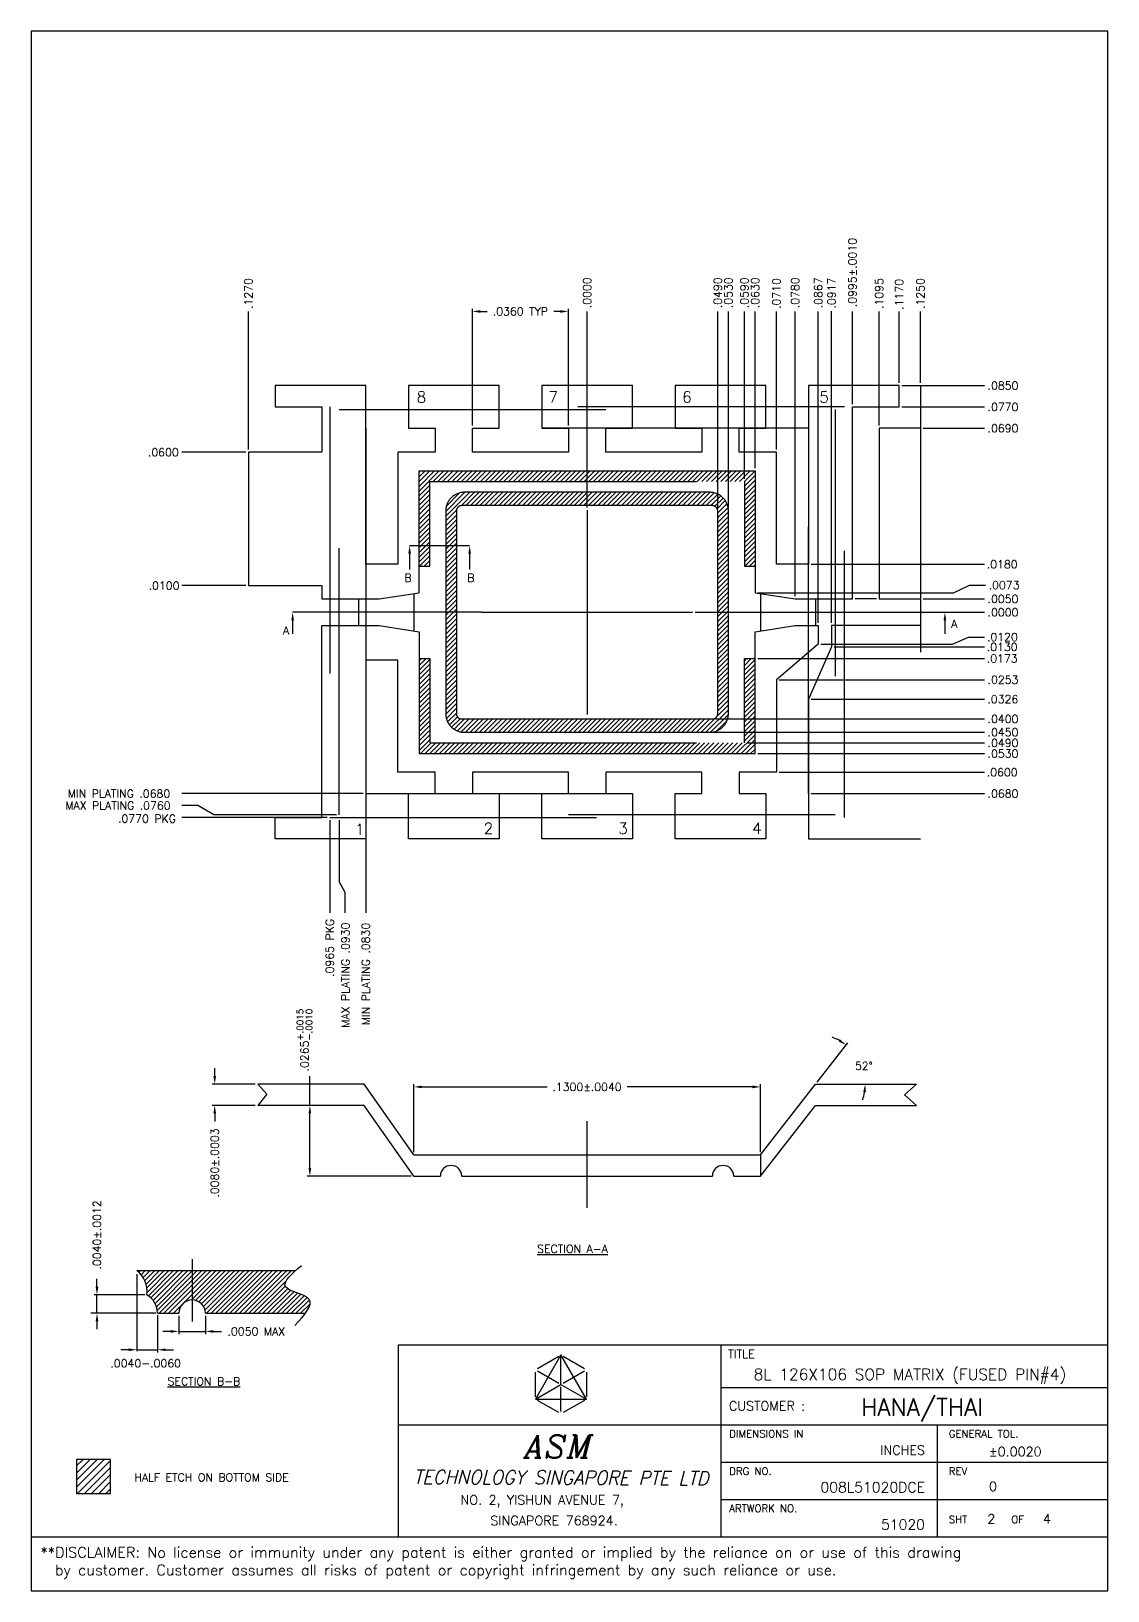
# Model space of a CAD drawing. Extents: x -157.97 to -150.87, y 83.46 to 88.17.
# Drawn here: x -154.663 to -154.259, y 87.584 to 88.169 of the extents above; entities that cross this region are included whole.
import ezdxf
from ezdxf.enums import TextEntityAlignment as Align

# ---------------------------------------------------------------- set-up
doc = ezdxf.new("R2010")
doc.units = 0
doc.header["$LTSCALE"] = 0.04
doc.header["$MEASUREMENT"] = 0
doc.linetypes.add('CENTER2', pattern=[1.125, 0.75, -0.125, 0.125, -0.125])
doc.linetypes.add('HIDDEN2', pattern=[0.1875, 0.125, -0.0625])
doc.layers.add('2', color=7, linetype='CONTINUOUS')
doc.layers.add('2D', color=4, linetype='CONTINUOUS')
doc.styles.add('ABC', font='ITALIC')
doc.styles.add('SIMPLEX', font='SIMPLEX.shx')
doc.styles.get("Standard").update_dxf_attribs({"font": 'SIMPLEX', "height": 3})

msp = doc.modelspace()

# ---------------------------------------------------------------- hatches: boundary and pattern name
at = {"layer": '2'}
h = msp.add_hatch(dxfattribs=at)
h.set_pattern_fill('ANSI31', color=4, scale=0.01, style=0)
h.set_pattern_definition([(45, (-154.4706188, 87.9508016), (-0.0008838835, 0.0008838835), [])])
h.paths.add_polyline_path([(-154.60253, 87.70411), (-154.62329, 87.70411, -0.269288), (-154.61953, 87.69504, -0.267949), (-154.61553, 87.68811), (-154.60753, 87.68811, -0.414214), (-154.60253, 87.69311)])
edge = h.paths.add_edge_path()
edge.add_spline(control_points=[(-154.56004, 87.68811), (-154.55845, 87.69023), (-154.55642, 87.69492), (-154.57096, 87.69677), (-154.56643, 87.70175), (-154.56379, 87.70411)], knot_values=[0.004538, 0.004538, 0.004538, 0.004538, 0.011204, 0.021074, 0.028928, 0.028928, 0.028928, 0.028928], degree=3, periodic=0)
edge.add_line((-154.56379, 87.70411), (-154.60253, 87.70411))
edge.add_line((-154.60253, 87.70411), (-154.60253, 87.69311))
edge.add_arc((-154.60253, 87.68811), 0.005, 0, 90, ccw=False)
edge.add_line((-154.59753, 87.68811), (-154.56004, 87.68811))
at = {"layer": '2D'}
h = msp.add_hatch(dxfattribs=at)
h.set_pattern_fill('ANSI31', color=256, scale=0.01, style=0)
h.set_pattern_definition([(45, (-154.4544322, 87.6333906), (-0.0008838835, 0.0008838835), [])])
h.paths.add_polyline_path([(-154.51743, 87.93364), (-154.51343, 87.93364), (-154.51343, 87.90196), (-154.39543, 87.90196), (-154.39543, 87.93364), (-154.39143, 87.93364), (-154.39143, 87.89796), (-154.51743, 87.89796)])
edge = h.paths.add_edge_path()
edge.add_arc((-154.50043, 87.91296), 0.007, 180, 270)
edge.add_line((-154.50043, 87.90596), (-154.40843, 87.90596))
edge.add_arc((-154.40843, 87.91296), 0.007, 270, 360)
edge.add_line((-154.40143, 87.91296), (-154.40143, 87.98896))
edge.add_arc((-154.40843, 87.98896), 0.007, 0, 90)
edge.add_line((-154.40843, 87.99596), (-154.50043, 87.99596))
edge.add_arc((-154.50043, 87.98896), 0.007, 90, 180)
edge.add_line((-154.50743, 87.98896), (-154.50743, 87.91296))
edge = h.paths.add_edge_path(flags=16)
edge.add_arc((-154.50143, 87.98896), 0.002, 90, 180)
edge.add_line((-154.50343, 87.98896), (-154.50343, 87.91296))
edge.add_arc((-154.50143, 87.91296), 0.002, 180, 270)
edge.add_line((-154.50143, 87.91096), (-154.40743, 87.91096))
edge.add_arc((-154.40743, 87.91296), 0.002, 270, 360)
edge.add_line((-154.40543, 87.91296), (-154.40543, 87.98896))
edge.add_arc((-154.40743, 87.98896), 0.002, 360, 450)
edge.add_line((-154.40743, 87.99096), (-154.50143, 87.99096))
h.paths.add_polyline_path([(-154.51743, 87.96827), (-154.51743, 88.00396), (-154.39143, 88.00396), (-154.39143, 87.96827), (-154.39543, 87.96827), (-154.39543, 87.99996), (-154.51343, 87.99996), (-154.51343, 87.96827)])
h = msp.add_hatch(dxfattribs=at)
h.set_pattern_fill('ANSI31', color=256, scale=0.015, style=0)
h.set_pattern_definition([(45, (-154.4521913, 87.9570974), (-0.001325825, 0.001325825), [])])
h.paths.add_polyline_path([(-154.63316, 87.62058), (-154.63316, 87.63325), (-154.64584, 87.63325), (-154.64584, 87.62058)])

# ---------------------------------------------------------------- linework, layer by layer
at = {"layer": '2'}
for p, q in [((-154.53799, 87.77404), (-154.57792, 87.77404)), ((-154.51943, 87.74754), (-154.53799, 87.77404)), ((-154.38943, 87.74754), (-154.36873, 87.77404)), ((-154.36873, 87.77404), (-154.33095, 87.77404)), ((-154.53799, 87.76604), (-154.57792, 87.76604)), ((-154.51943, 87.73954), (-154.53799, 87.76604)), ((-154.38943, 87.73954), (-154.36873, 87.76604)), ((-154.36873, 87.76604), (-154.33095, 87.76604)), ((-154.51943, 87.74754), (-154.38943, 87.74754)), ((-154.51943, 87.73954), (-154.50943, 87.73954)), ((-154.50143, 87.73954), (-154.40743, 87.73954)), ((-154.39943, 87.73954), (-154.38943, 87.73954)), ((-154.62329, 87.70411), (-154.56379, 87.70411)), ((-154.61553, 87.68811), (-154.60753, 87.68811)), ((-154.59753, 87.68811), (-154.56004, 87.68811))]:
    msp.add_line(p, q, dxfattribs=at)
for points in [[(-154.42143, 88.03596), (-154.42143, 88.01996), (-154.41143, 88.01996), (-154.41143, 88.01096), (-154.44743, 88.01096), (-154.44743, 88.01996), (-154.43743, 88.01996), (-154.43743, 88.03596), (-154.47143, 88.03596), (-154.47143, 88.01996), (-154.46143, 88.01996), (-154.46143, 88.01096), (-154.49743, 88.01096), (-154.49743, 88.01996), (-154.48743, 88.01996), (-154.48743, 88.03596), (-154.52143, 88.03596), (-154.52143, 88.01996), (-154.51143, 88.01996), (-154.51143, 88.01096), (-154.52543, 88.01096), (-154.52543, 87.96896), (-154.53743, 87.96896), (-154.53743, 88.03596), (-154.57143, 88.03596), (-154.57143, 88.02796), (-154.55393, 88.02796), (-154.55393, 88.01096), (-154.58143, 88.01096), (-154.58143, 87.96096), (-154.55393, 87.96096), (-154.55393, 87.95596), (-154.53243, 87.95596), (-154.51743, 87.95827), (-154.51743, 88.00396), (-154.39143, 88.00396), (-154.39143, 87.95827), (-154.37643, 87.95596), (-154.35493, 87.95596), (-154.35493, 88.02796), (-154.33743, 88.02796), (-154.33743, 88.03596), (-154.37143, 88.03596), (-154.37143, 87.96896), (-154.38343, 87.96896), (-154.38343, 88.01096), (-154.39743, 88.01096), (-154.39743, 88.01996), (-154.38743, 88.01996), (-154.38743, 88.03596)], [(-154.38743, 87.86596), (-154.42143, 87.86596), (-154.42143, 87.88296), (-154.41143, 87.88296), (-154.41143, 87.89096), (-154.44743, 87.89096), (-154.44743, 87.88296), (-154.43743, 87.88296), (-154.43743, 87.86596), (-154.47143, 87.86596), (-154.47143, 87.88296), (-154.46143, 87.88296), (-154.46143, 87.89096), (-154.49743, 87.89096), (-154.49743, 87.88296), (-154.48743, 87.88296), (-154.48743, 87.86596), (-154.52143, 87.86596), (-154.52143, 87.88296), (-154.51143, 87.88296), (-154.51143, 87.89096), (-154.52543, 87.89096), (-154.52543, 87.93296), (-154.53743, 87.93296), (-154.53743, 87.86596), (-154.57143, 87.86596), (-154.57143, 87.87396), (-154.55393, 87.87396), (-154.55393, 87.94596), (-154.53243, 87.94596), (-154.51743, 87.94364), (-154.51743, 87.89796), (-154.39143, 87.89796), (-154.39143, 87.94364), (-154.37643, 87.94596), (-154.36773, 87.94596), (-154.36773, 87.93896), (-154.38343, 87.92565), (-154.38343, 87.89096), (-154.39743, 87.89096), (-154.39743, 87.88296), (-154.38743, 87.88296)], [(-154.63316, 87.62058), (-154.63316, 87.63325), (-154.64584, 87.63325), (-154.64584, 87.62058)]]:
    msp.add_lwpolyline(points, close=True, dxfattribs=at)
for points in [[(-154.32943, 88.01996), (-154.34493, 88.01996), (-154.34493, 87.95596), (-154.32943, 87.95596)], [(-154.32943, 87.94596), (-154.36273, 87.94596), (-154.36273, 87.93796), (-154.37143, 87.91838), (-154.37143, 87.86596), (-154.32943, 87.86596)], [(-154.57792, 87.77404), (-154.57447, 87.77023), (-154.57792, 87.76604)], [(-154.33095, 87.77404), (-154.33542, 87.77006), (-154.33095, 87.76604)]]:
    msp.add_lwpolyline(points, dxfattribs=at)
for centre, radius, start, end in [((-154.50543, 87.73954), 0.004, 0, 180), ((-154.40343, 87.73954), 0.004, 0, 180), ((-154.62922, 87.69634), 0.00978, 352.35816, 52.64438), ((-154.62353, 87.68811), 0.008, 0, 60)]:
    msp.add_arc(centre, radius, start, end, dxfattribs=at)
at = {"layer": '2D', "color": 7}
for p, q in [((-154.66289, 88.16886), (-154.66289, 87.60424)), ((-154.25915, 88.16886), (-154.66289, 88.16886)), ((-154.25915, 87.60424), (-154.25915, 88.16886)), ((-154.25915, 87.67621), (-154.52533, 87.67621)), ((-154.52533, 87.67621), (-154.52533, 87.60424)), ((-154.40428, 87.67621), (-154.40428, 87.60424)), ((-154.25915, 87.66015), (-154.40428, 87.66015)), ((-154.25915, 87.64617), (-154.52533, 87.64617)), ((-154.32313, 87.64617), (-154.32313, 87.60424)), ((-154.25915, 87.6322), (-154.40428, 87.6322)), ((-154.25915, 87.61822), (-154.40428, 87.61822)), ((-154.66289, 87.60424), (-154.25915, 87.60424))]:
    msp.add_line(p, q, dxfattribs=at)
at = {"layer": '2D'}
for p, q in [((-154.58143, 88.01196), (-154.58143, 88.06377)), ((-154.49743, 88.02096), (-154.49743, 88.06477)), ((-154.49443, 88.06377), (-154.49193, 88.06377)), ((-154.46443, 88.06377), (-154.46693, 88.06377)), ((-154.46143, 88.02096), (-154.46143, 88.06477)), ((-154.45443, 87.99023), (-154.45443, 88.06377)), ((-154.40543, 87.98996), (-154.40543, 88.06377)), ((-154.40143, 87.98996), (-154.40143, 88.06377)), ((-154.39543, 88.00096), (-154.39543, 88.06377)), ((-154.39143, 88.00496), (-154.39143, 88.06377)), ((-154.38343, 88.01196), (-154.38343, 88.06377)), ((-154.37643, 87.95696), (-154.37643, 88.06377)), ((-154.36773, 87.94696), (-154.36773, 88.06374)), ((-154.36273, 87.94696), (-154.36273, 88.06394)), ((-154.35493, 88.02896), (-154.35493, 88.06377)), ((-154.34493, 88.02096), (-154.34493, 88.06377)), ((-154.33743, 88.03696), (-154.33743, 88.06377)), ((-154.32943, 88.03696), (-154.32943, 88.06377)), ((-154.33643, 88.03596), (-154.30545, 88.03596)), ((-154.33643, 88.02796), (-154.30545, 88.02796)), ((-154.32843, 88.01996), (-154.30545, 88.01996)), ((-154.58243, 88.01096), (-154.60634, 88.01096)), ((-154.52098, 87.97596), (-154.49846, 87.97596)), ((-154.37043, 87.96896), (-154.30545, 87.96896)), ((-154.58243, 87.96096), (-154.60634, 87.96096)), ((-154.51943, 87.95797), (-154.51943, 87.94395)), ((-154.39043, 87.95827), (-154.31705, 87.95827)), ((-154.38943, 87.95797), (-154.38943, 87.94395)), ((-154.31705, 87.95827), (-154.31105, 87.96113)), ((-154.31105, 87.96113), (-154.30505, 87.96113)), ((-154.49402, 87.95096), (-154.56485, 87.95096)), ((-154.54014, 87.95596), (-154.54014, 87.94596)), ((-154.41385, 87.95096), (-154.30545, 87.95096)), ((-154.36873, 87.95596), (-154.36873, 87.94596)), ((-154.34593, 87.95596), (-154.35393, 87.95596)), ((-154.32843, 87.95596), (-154.30545, 87.95596)), ((-154.36673, 87.93896), (-154.31739, 87.93896)), ((-154.31739, 87.93896), (-154.31139, 87.94167)), ((-154.31139, 87.94167), (-154.30539, 87.94167)), ((-154.39043, 87.93364), (-154.30545, 87.93364)), ((-154.36173, 87.93796), (-154.30545, 87.93796)), ((-154.38243, 87.92565), (-154.30545, 87.92565)), ((-154.37043, 87.91838), (-154.30545, 87.91838)), ((-154.40627, 87.91096), (-154.30545, 87.91096)), ((-154.40743, 87.90596), (-154.30545, 87.90596)), ((-154.39443, 87.90196), (-154.30545, 87.90196)), ((-154.39043, 87.89796), (-154.30545, 87.89796)), ((-154.38243, 87.89096), (-154.30545, 87.89096)), ((-154.53843, 87.88296), (-154.60634, 87.88296)), ((-154.53743, 87.88196), (-154.53743, 87.83827)), ((-154.37043, 87.88296), (-154.30545, 87.88296)), ((-154.60034, 87.87849), (-154.60634, 87.87849)), ((-154.59434, 87.87496), (-154.60034, 87.87849)), ((-154.54843, 87.87496), (-154.59434, 87.87496)), ((-154.55193, 87.87396), (-154.60634, 87.87396)), ((-154.55093, 87.87296), (-154.55093, 87.83827)), ((-154.54743, 87.87296), (-154.54743, 87.84999)), ((-154.54518, 87.84593), (-154.54743, 87.84999)), ((-154.54518, 87.83824), (-154.54518, 87.84593)), ((-154.36811, 87.77483), (-154.35665, 87.78951)), ((-154.59406, 87.77704), (-154.59406, 87.78004)), ((-154.55838, 87.76604), (-154.55838, 87.77705)), ((-154.57892, 87.77404), (-154.59506, 87.77404)), ((-154.51943, 87.74854), (-154.51943, 87.77399)), ((-154.51643, 87.77299), (-154.46943, 87.77299)), ((-154.39243, 87.77299), (-154.43943, 87.77299)), ((-154.38943, 87.74854), (-154.38943, 87.77399)), ((-154.57892, 87.76604), (-154.59506, 87.76604)), ((-154.53899, 87.76604), (-154.55938, 87.76604)), ((-154.59406, 87.76304), (-154.59406, 87.76004)), ((-154.55838, 87.74254), (-154.55838, 87.76304)), ((-154.38943, 87.74754), (-154.38943, 87.73954)), ((-154.52043, 87.73954), (-154.55938, 87.73954)), ((-154.63822, 87.69804), (-154.63822, 87.70104)), ((-154.62329, 87.70278), (-154.62329, 87.67387)), ((-154.62025, 87.69504), (-154.63922, 87.69504)), ((-154.63821, 87.68811), (-154.63822, 87.69504)), ((-154.6162, 87.68811), (-154.64051, 87.68811)), ((-154.61553, 87.68743), (-154.61553, 87.67344)), ((-154.63821, 87.68511), (-154.63821, 87.68211)), ((-154.60753, 87.68711), (-154.60753, 87.68032)), ((-154.59753, 87.68711), (-154.59753, 87.68032)), ((-154.61053, 87.68132), (-154.61353, 87.68132)), ((-154.60753, 87.68132), (-154.59753, 87.68132)), ((-154.59453, 87.68132), (-154.59153, 87.68132)), ((-154.62629, 87.67444), (-154.62929, 87.67444)), ((-154.62329, 87.67444), (-154.61553, 87.67444)), ((-154.61253, 87.67444), (-154.60953, 87.67444))]:
    msp.add_line(p, q, dxfattribs=at)
at = {"layer": '2D', "linetype": 'CENTER2'}
for p, q in [((-154.32943, 88.03596), (-154.32943, 87.86322)), ((-154.45443, 87.98923), (-154.45443, 87.91269)), ((-154.49402, 87.95096), (-154.41485, 87.95096)), ((-154.45443, 87.7276), (-154.45443, 87.76021)), ((-154.60253, 87.70837), (-154.60253, 87.68501))]:
    msp.add_line(p, q, dxfattribs=at)
at = {"layer": '2D', "color": 1}
for p, q in [((-154.46422, 87.67253), (-154.4738, 87.65592)), ((-154.473, 87.66745), (-154.46501, 87.67206)), ((-154.46422, 87.66146), (-154.46422, 87.67253)), ((-154.45463, 87.65592), (-154.46422, 87.67253)), ((-154.46342, 87.67206), (-154.45543, 87.66745)), ((-154.4738, 87.65684), (-154.4738, 87.66607)), ((-154.473, 87.66653), (-154.46501, 87.66192)), ((-154.46342, 87.66192), (-154.45543, 87.66653)), ((-154.45463, 87.66607), (-154.45463, 87.65684)), ((-154.4738, 87.65592), (-154.46422, 87.66146)), ((-154.46422, 87.66146), (-154.45463, 87.65592)), ((-154.46422, 87.65131), (-154.46422, 87.66053)), ((-154.4738, 87.65592), (-154.45463, 87.65592)), ((-154.46501, 87.65085), (-154.473, 87.65546)), ((-154.45543, 87.65546), (-154.46342, 87.65085))]:
    msp.add_line(p, q, dxfattribs=at)
at = {"layer": '2D', "color": 2, "linetype": 'CENTER2'}
msp.add_lwpolyline([(-154.35793, 88.02796), (-154.55093, 88.02796), (-154.55093, 87.87396), (-154.35793, 87.87396)], close=True, dxfattribs=at)
at = {"layer": '2D', "linetype": 'HIDDEN2'}
for points in [[(-154.36143, 87.87496), (-154.54743, 87.87496), (-154.54743, 88.02696), (-154.36143, 88.02696)], [(-154.53743, 87.88296), (-154.37143, 87.88296), (-154.37143, 88.01996), (-154.53743, 88.01996)]]:
    msp.add_lwpolyline(points, close=True, dxfattribs=at)
for points in [[(-154.51743, 87.96827), (-154.51343, 87.96827), (-154.51343, 87.99996), (-154.39543, 87.99996), (-154.39543, 87.96827), (-154.39143, 87.96827)], [(-154.51743, 87.93364), (-154.51343, 87.93364), (-154.51343, 87.90196), (-154.39543, 87.90196), (-154.39543, 87.93364), (-154.39143, 87.93364)]]:
    msp.add_lwpolyline(points, dxfattribs=at)
for points in [[(-154.50743, 87.91296, 0.414214), (-154.50043, 87.90596), (-154.40843, 87.90596, 0.414214), (-154.40143, 87.91296), (-154.40143, 87.98896, 0.414214), (-154.40843, 87.99596), (-154.50043, 87.99596, 0.414214), (-154.50743, 87.98896)], [(-154.50143, 87.99096, 0.414214), (-154.50343, 87.98896), (-154.50343, 87.91296, 0.414214), (-154.50143, 87.91096), (-154.40743, 87.91096, 0.414214), (-154.40543, 87.91296), (-154.40543, 87.98896, 0.414214), (-154.40743, 87.99096)]]:
    msp.add_lwpolyline(points, format="xyb", close=True, dxfattribs=at)
at = {"layer": '2D'}
for points in [[(-154.52098, 87.97296), (-154.52098, 87.96701)], [(-154.56485, 87.94796), (-154.56485, 87.94285)], [(-154.32024, 87.94796), (-154.32024, 87.94285)]]:
    msp.add_lwpolyline(points, dxfattribs=at)
at = {"layer": '2D', "extrusion": (0, 0, -1)}
msp.add_lwpolyline([(154.49846, 87.97296), (154.49846, 87.96701)], dxfattribs=at)
at = {"layer": '2D', "color": 7}
msp.add_lwpolyline([(-154.66289, 87.60424), (-154.66289, 87.58405), (-154.25915, 87.58405), (-154.25915, 87.60424)], dxfattribs=at)
at = {"layer": '2D'}
for start, end in [(61.23994, 70.47987), (341.52013, 350.76006)]:
    msp.add_arc((-154.36873, 87.77404), 0.01862, start, end, dxfattribs=at)
at = {"layer": '2D', "color": 0}
msp.add_arc((-154.60253, 87.68811), 0.005, 0, 180, dxfattribs=at)
at = {"layer": '2D'}
msp.add_spline([(-154.56403, 87.68358), (-154.55874, 87.69345), (-154.56748, 87.69805), (-154.5615, 87.70609)], degree=3, dxfattribs=at)
for points in [[(-154.49443, 88.06427), (-154.49443, 88.06327), (-154.49743, 88.06377)], [(-154.46443, 88.06427), (-154.46443, 88.06327), (-154.46143, 88.06377)], [(-154.52148, 87.97296), (-154.52098, 87.97596), (-154.52048, 87.97296)], [(-154.56535, 87.94796), (-154.56485, 87.95096), (-154.56435, 87.94796)], [(-154.32074, 87.94796), (-154.32024, 87.95096), (-154.31974, 87.94796)], [(-154.35949, 87.79079), (-154.36004, 87.78995), (-154.35726, 87.78872)], [(-154.59456, 87.77704), (-154.59356, 87.77704), (-154.59406, 87.77404)], [(-154.51643, 87.77349), (-154.51643, 87.77249), (-154.51943, 87.77299)], [(-154.39243, 87.77349), (-154.39243, 87.77249), (-154.38943, 87.77299)], [(-154.35085, 87.77109), (-154.34985, 87.77101), (-154.35011, 87.77404)], [(-154.59456, 87.76304), (-154.59356, 87.76304), (-154.59406, 87.76604)], [(-154.55888, 87.76304), (-154.55788, 87.76304), (-154.55838, 87.76604)], [(-154.55888, 87.74254), (-154.55788, 87.74254), (-154.55838, 87.73954)], [(-154.63872, 87.69804), (-154.63772, 87.69804), (-154.63822, 87.69504)], [(-154.63871, 87.68511), (-154.63771, 87.68511), (-154.63821, 87.68811)], [(-154.61053, 87.68182), (-154.61053, 87.68082), (-154.60753, 87.68132)], [(-154.59453, 87.68182), (-154.59453, 87.68082), (-154.59753, 87.68132)], [(-154.62629, 87.67494), (-154.62629, 87.67394), (-154.62329, 87.67444)], [(-154.61253, 87.67494), (-154.61253, 87.67394), (-154.61553, 87.67444)]]:
    msp.add_solid(points, dxfattribs=at)
at = {"layer": '2D', "extrusion": (0, 0, -1)}
msp.add_solid([(154.49796, 87.97296), (154.49846, 87.97596), (154.49896, 87.97296)], dxfattribs=at)

# ---------------------------------------------------------------- texts
at = {"layer": '2D'}
for s, p in [('8', (-154.51834, 88.0296)), ('7', (-154.46891, 88.0296)), ('6', (-154.41875, 88.0296)), ('5', (-154.36733, 88.0296)), ('1', (-154.54151, 87.86746)), ('2', (-154.49321, 87.86784)), ('3', (-154.44274, 87.86784)), ('4', (-154.3925, 87.86784))]:
    msp.add_text(s, height=0.00417, dxfattribs=at).set_placement(p)
at = {"layer": '2D', "color": 1, "style": 'SIMPLEX'}
for s, height, p in [('TITLE', 0.003075, (-154.40151, 87.67128)), ('CUSTOMER :', 0.003494, (-154.40123, 87.65164)), ('DIMENSIONS IN', 0.0027951, (-154.40112, 87.64153)), ('GENERAL TOL.', 0.0027951, (-154.3188, 87.64153)), ('DRG NO.', 0.002795, (-154.40112, 87.62755)), ('REV', 0.002795, (-154.3188, 87.62755)), ('NO. 2, YISHUN AVENUE 7,', 0.0035056, (-154.50192, 87.61636)), ('SINGAPORE 768924.', 0.0035056, (-154.4907, 87.6086)), ('ARTWORK NO.', 0.0027951, (-154.40112, 87.61357)), ('SHT', 0.002795, (-154.3188, 87.60942)), ('OF', 0.002795, (-154.29536, 87.60942))]:
    msp.add_text(s, height=height, dxfattribs=at).set_placement(p)
at = {"layer": '2D', "color": 4, "style": 'SIMPLEX'}
for s, height, p in [('8L 126X106 SOP MATRIX (FUSED PIN#4)', 0.0042276, (-154.39194, 87.66309)), ('INCHES', 0.003494, (-154.34448, 87.63507)), ('%%P0.0020', 0.003494, (-154.30375, 87.63449)), ('0', 0.00349, (-154.30369, 87.62147)), ('2', 0.00349, (-154.30434, 87.60925)), ('4', 0.00349, (-154.28348, 87.60925))]:
    msp.add_text(s, height=height, dxfattribs=at).set_placement(p)
for s, height, p in [('HANA/THAI', 0.00643, (-154.30588, 87.64972)), ('008L51020DCE', 0.0038433, (-154.32772, 87.62096)), ('51020', 0.003843, (-154.32772, 87.60698))]:
    msp.add_text(s, height=height, dxfattribs=at).set_placement(p, align=Align.RIGHT)
at = {"layer": '2D', "color": 1, "style": 'ABC'}
msp.add_text('ASM', height=0.008479, dxfattribs=at).set_placement((-154.46488, 87.63812), align=Align.MIDDLE)
at = {"layer": '2D', "color": 1, "linetype": 'Continuous', "style": 'ABC', "width": 0.738856}
msp.add_text('TECHNOLOGY SINGAPORE PTE LTD', height=0.0051726, rotation=359.71729, dxfattribs=at).set_placement((-154.51958, 87.62421), (-154.40893, 87.62366), align=Align.FIT)
at = {"layer": '2D', "char_height": 0.003, "attachment_point": 5, "rotation": 90, "style": 'SIMPLEX'}
for s, insert in [('.0995±.0010', (-154.35493, 88.07835)), ('\\A1;.1270', (-154.58143, 88.07048)), ('\\A1;.0000', (-154.45443, 88.07077)), ('\\A1;.0490', (-154.40543, 88.07077)), ('\\A1;.0530', (-154.40143, 88.07077)), ('\\A1;.0590', (-154.39543, 88.07077)), ('\\A1;.0630', (-154.39143, 88.07077)), ('\\A1;.0710', (-154.38343, 88.07048)), ('\\A1;.0780', (-154.37643, 88.07077)), ('\\A1;.0867', (-154.36773, 88.07074)), ('\\A1;.0917', (-154.36273, 88.07065)), ('\\A1;.1095', (-154.34493, 88.07048)), ('\\A1;.1170', (-154.33743, 88.0702)), ('\\A1;.1250', (-154.32943, 88.07048)), ('.0965 PKG', (-154.55093, 87.82513)), ('MAX PLATING .0930', (-154.54504, 87.81488)), ('MIN PLATING .0830', (-154.53743, 87.81531)), ('\\A1;.0265{\\H0.002400;\\S+.0015^ -.0010;}', (-154.56038, 87.79054)), ('.0080±.0003', (-154.59406, 87.74445)), ('.0040±.0012', (-154.63821, 87.71749))]:
    msp.add_mtext(s, dxfattribs=dict(at, insert=insert))
at = {"layer": '2D', "char_height": 0.003, "attachment_point": 5, "style": 'SIMPLEX'}
for s, insert in [('.0360 TYP', (-154.47943, 88.06377)), ('\\A1;.0850', (-154.29845, 88.03596)), ('\\A1;.0770', (-154.29845, 88.02796)), ('\\A1;.0690', (-154.29845, 88.01996)), ('\\A1;.0600', (-154.61334, 88.01096)), ('\\A1;.0180', (-154.29874, 87.96896)), ('\\A1;.0100', (-154.61306, 87.96096)), ('B', (-154.52155, 87.96388)), ('B', (-154.49801, 87.96388)), ('\\A1;.0073', (-154.29805, 87.96113)), ('\\A1;.0050', (-154.29845, 87.95596)), ('\\A1;.0000', (-154.29845, 87.95096)), ('A', (-154.56733, 87.9441)), ('A', (-154.31671, 87.94658)), ('\\A1;.0130', (-154.29874, 87.93796)), ('\\A1;.0120', (-154.29868, 87.94167)), ('\\A1;.0173', (-154.29874, 87.93364)), ('\\A1;.0253', (-154.29845, 87.92565)), ('\\A1;.0326', (-154.29852, 87.91838)), ('\\A1;.0400', (-154.29845, 87.91096)), ('\\A1;.0450', (-154.29845, 87.90596)), ('\\A1;.0490', (-154.29845, 87.90196)), ('\\A1;.0530', (-154.29845, 87.89796)), ('.0600', (-154.29874, 87.89096)), ('MIN PLATING .0680', (-154.62997, 87.88296)), ('.0680', (-154.29845, 87.88296)), ('MAX PLATING .0760', (-154.63035, 87.87849)), ('.0770 PKG', (-154.61948, 87.87358)), ('\\A1;52°', (-154.35062, 87.78087)), ('.1300±.0040', (-154.45443, 87.77299)), ('{\\LSECTION A-A}', (-154.4599, 87.71227)), ('.0050 MAX', (-154.57846, 87.68132)), ('.0040-.0060', (-154.61995, 87.66935)), ('{\\LSECTION B-B}', (-154.5981, 87.66258)), ('HALF ETCH ON BOTTOM SIDE', (-154.59525, 87.62659))]:
    msp.add_mtext(s, dxfattribs=dict(at, insert=insert))
at = {"layer": '2D', "color": 7, "insert": (-154.65942, 87.60047), "char_height": 0.00397754, "width": 0.521616, "attachment_point": 1, "style": 'SIMPLEX'}
msp.add_mtext('**DISCLAIMER: No license or immunity under any patent is either granted or implied by the reliance on or use of this drawing\\P  by customer. Customer assumes all risks of patent or copyright infringement by any such reliance or use.', dxfattribs=at)

doc.saveas('drawing.dxf')
